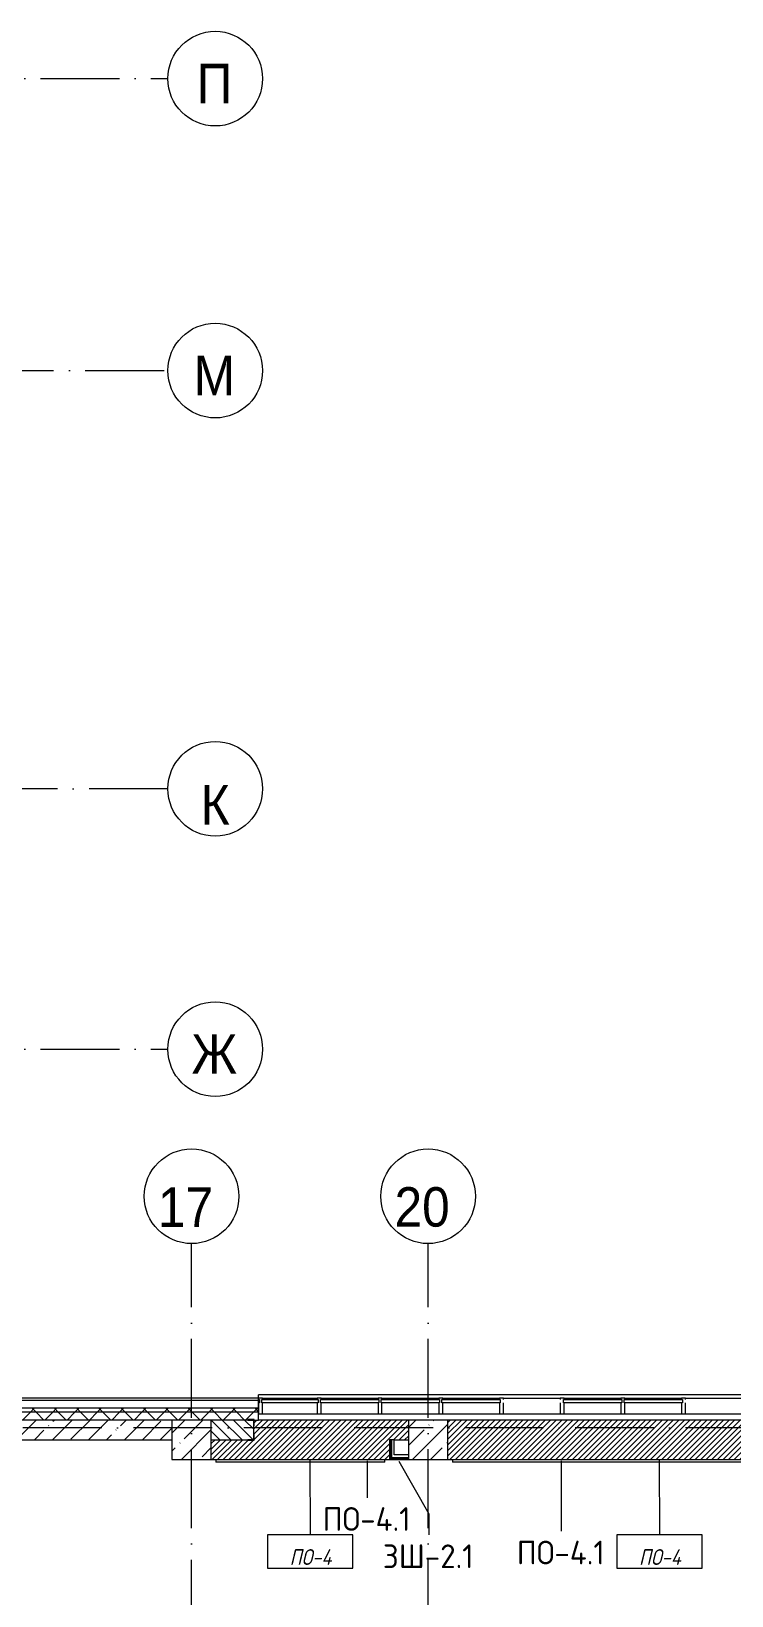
# Model space of a CAD drawing. Header units: millimetres. Extents: x -6467 to 106027, y -7090 to 195095.
# Drawn here: x 24017 to 32900, y 7255 to 27081 of the extents above; entities that cross this region are included whole.
import ezdxf

# ---------------------------------------------------------------- set-up
doc = ezdxf.new("R2010")
doc.units = ezdxf.units.MM
doc.linetypes.add('50_200_ШТРИХ_1Т_ш5_п1_п1_', pattern=[1400, 1000, -200, 0, -200])
for name, color, linetype, lineweight in [('A-FLOR', 7, 'Continuous', 9), ('A-FLOR-IDEN', 7, 'Continuous', 9), ('A-GLAZ', 7, 'Continuous', 5), ('A-GLAZ-CWMG', 7, 'Continuous', 9), ('A-GLAZ-CWMG-1', 7, 'Continuous', 20), ('A-WALL', 7, 'Continuous', 5), ('A-WALL-FNSH-1', 7, 'Continuous', 5), ('A-WALL-IDEN', 7, 'Continuous', 9), ('I-WALL', 7, 'Continuous', 5), ('S-COLS', 7, 'Continuous', 9), ('S-COLS-1', 7, 'Continuous', 5)]:
    doc.layers.add(name, color=color, linetype=linetype, lineweight=lineweight)
for name, color, linetype, lineweight, true_color in [('A-FLOR-PATT-1', 7, 'Continuous', 5, 0xd61c12), ('A-GENM-1', 7, 'Continuous', 9, 0xaaaaaa), ('A-GENM-2', 7, 'Continuous', 20, 0xaaaaaa), ('A-WALL-1', 7, 'Continuous', 5, 0x77b143), ('Оси-1', 7, 'Continuous', 20, 0xaaaaaa), ('Оси-2', 7, 'Continuous', 9, 0xaaaaaa), ('Оси-3', 7, '50_200_ШТРИХ_1Т_ш5_п1_п1_', 9, 0xaaaaaa)]:
    doc.layers.add(name, color=color, linetype=linetype, lineweight=lineweight, true_color=true_color)
doc.styles.add('Arial', font='arial.ttf', dxfattribs={"width": 0.9, "height": 500})
doc.styles.add('GOST Common', font='', dxfattribs={"height": 300})
doc.styles.add('GOST Common_I', font='', dxfattribs={"width": 0.9, "height": 200})
doc.styles.get('GOST Common').set_extended_font_data('GOST Common')
doc.styles.get('GOST Common_I').set_extended_font_data('GOST Common', italic=True)
pattern_1 = [(45, (0, 0), (-141.42136, 141.42136), []), (135, (0, 0), (-141.42136, -141.42136), [])]

# ---------------------------------------------------------------- blocks, each defined once
blk = doc.blocks.new('Прямоугольный импост - Импост структурный с накладкой - 180мм-22881069-АИ_План этажа Радиаторы_2')
at = {"layer": 'A-GLAZ-CWMG-1'}
for p, q in [((-50, 0), (-50, 17)), ((-50, 17), (0, 17)), ((-40, 0), (-50, 0)), ((-40, -40), (-40, 0)), ((0, 0), (-10, 0)), ((-10, 0), (-10, -40)), ((0, 17), (0, 0)), ((-50, -180), (-50, -40)), ((-50, -40), (-40, -40)), ((0, -180), (-50, -180)), ((-10, -40), (0, -40)), ((0, -40), (0, -180))]:
    blk.add_line(p, q, dxfattribs=at)
blk = doc.blocks.new('Прямоугольный импост - Импост структурный с накладкой - 180мм-V238-АИ_План этажа Радиаторы_2')
at = {"layer": 'A-GLAZ-CWMG'}
for p, q in [((32315, 9758), (33035, 9758)), ((32315, 9561), (33035, 9561))]:
    blk.add_line(p, q, dxfattribs=at)
blk = doc.blocks.new('Прямоугольный импост - Импост структурный с накладкой - 180мм-22706414-АИ_План этажа Радиаторы_2')
at = {"layer": 'A-GLAZ-CWMG'}
for p, q in [((33085, 9758), (33805, 9758)), ((33085, 9741), (33805, 9741)), ((33085, 9561), (33805, 9561))]:
    blk.add_line(p, q, dxfattribs=at)
blk = doc.blocks.new('Прямоугольный импост - Импост структурный с накладкой - 180мм-22437100-АИ_План этажа Радиаторы_2')
at = {"layer": 'A-GLAZ-CWMG-1'}
for p, q in [((-25, 0), (-25, 17)), ((-25, 17), (25, 17)), ((25, 0), (15, 0)), ((15, 0), (15, -40)), ((25, 17), (25, 0)), ((-25, -180), (-25, -40)), ((25, -180), (-25, -180)), ((15, -40), (25, -40)), ((25, -40), (25, -180))]:
    blk.add_line(p, q, dxfattribs=at)
blk = doc.blocks.new('Прямоугольный импост - Импост структурный с накладкой - 180мм-22873265-АИ_План этажа Радиаторы_2')
at = {"layer": 'A-GLAZ-CWMG-1'}
for p, q in [((-25, 0), (-25, 17)), ((-25, 17), (25, 17)), ((-15, 0), (-25, 0)), ((-15, -40), (-15, 0)), ((25, 0), (15, 0)), ((15, 0), (15, -40)), ((25, 17), (25, 0)), ((-25, -180), (-25, -40)), ((-25, -40), (-15, -40)), ((25, -180), (-25, -180)), ((15, -40), (25, -40)), ((25, -40), (25, -180))]:
    blk.add_line(p, q, dxfattribs=at)
blk = doc.blocks.new('Прямоугольный импост - Импост структурный с накладкой - 180мм-V237-АИ_План этажа Радиаторы_2')
at = {"layer": 'A-GLAZ-CWMG-1'}
for p, q in [((-25, 0), (-25, 17)), ((-25, 17), (25, 17)), ((-15, 0), (-25, 0)), ((-15, -40), (-15, 0)), ((25, 17), (25, 0)), ((-25, -180), (-25, -40)), ((-25, -40), (-15, -40)), ((25, -180), (-25, -180)), ((25, -40), (25, -180))]:
    blk.add_line(p, q, dxfattribs=at)
blk = doc.blocks.new('Прямоугольный импост - Импост структурный с накладкой - 180мм-V239-АИ_План этажа Радиаторы_2')
at = {"layer": 'A-GLAZ-CWMG-1'}
for p, q in [((-25, 0), (-25, 17)), ((-25, 17), (25, 17)), ((-15, 0), (-25, 0)), ((-15, -40), (-15, 0)), ((25, 0), (15, 0)), ((15, 0), (15, -40)), ((25, 17), (25, 0)), ((-25, -180), (-25, -40)), ((-25, -40), (-15, -40)), ((25, -180), (-25, -180)), ((15, -40), (25, -40)), ((25, -40), (25, -180))]:
    blk.add_line(p, q, dxfattribs=at)
blk = doc.blocks.new('Прямоугольный импост - Импост структурный с накладкой - 180мм-22706413-АИ_План этажа Радиаторы_2')
at = {"layer": 'A-GLAZ-CWMG'}
for p, q in [((33855, 9758), (34550, 9758)), ((33855, 9741), (34550, 9741)), ((33855, 9561), (34550, 9561))]:
    blk.add_line(p, q, dxfattribs=at)
blk = doc.blocks.new('BSC_Колонна _Прямоугольная - 500х500-V267-АИ_План этажа Радиаторы_2')
at = {"layer": 'S-COLS-1'}
h = blk.add_hatch(dxfattribs=at)
h.set_pattern_fill('FP_163', color=256, style=0, pattern_type=2)
h.set_pattern_definition([(45, (-29050, -9231.04), (-228.0985, 228.0985), []), (45, (-28821.9, -9231.04), (-228.0985, 228.0985), [403.225, -80.645, 6.706, -73.939])])
h.paths.add_polyline_path([(-250, -250), (250, -250), (250, 250), (-250, 250)])
for p, q in [((250, 250), (-250, 250)), ((-250, 250), (-250, -250)), ((250, -250), (250, 250)), ((-250, -250), (250, -250))]:
    blk.add_line(p, q, dxfattribs=at)
blk = doc.blocks.new('BSC_Колонна _Прямоугольная - 500х500-V268-АИ_План этажа Радиаторы_2')
at = {"layer": 'S-COLS-1'}
h = blk.add_hatch(dxfattribs=at)
h.set_pattern_fill('FP_164', color=256, style=0, pattern_type=2)
h.set_pattern_definition([(45, (-26050, -9231.04), (-228.0985, 228.0985), []), (45, (-25821.9, -9231.04), (-228.0985, 228.0985), [403.225, -80.645, 6.706, -73.939])])
h.paths.add_polyline_path([(-250, -250), (250, -250), (250, 250), (-250, 250)])
for p, q in [((250, 250), (-250, 250)), ((-250, 250), (-250, -250)), ((250, -250), (250, 250)), ((-250, -250), (250, -250))]:
    blk.add_line(p, q, dxfattribs=at)
blk = doc.blocks.new('Фахверк _газобетон торцы_383 - Фахверк _газобетон торцы_-25575564-АИ_План этажа Радиаторы_2')
at = {"layer": 'A-GENM-2'}
for p, q in [((89406, 11135), (89325, 11135)), ((89325, 11135), (89325, 11129)), ((89325, 11129), (89400, 11129)), ((89400, 11129), (89400, 11054)), ((89406, 11054), (89406, 11135)), ((89400, 11054), (89406, 11054)), ((89400, 10954), (89400, 10879)), ((89406, 10954), (89400, 10954)), ((89406, 10873), (89406, 10954)), ((89400, 10879), (89325, 10879)), ((89325, 10879), (89325, 10873)), ((89325, 10873), (89406, 10873))]:
    blk.add_line(p, q, dxfattribs=at)
blk = doc.blocks.new('Отлив_СКБ - Отлив витража-25813397-АИ_План этажа Радиаторы_2')
at = {"layer": 'A-GLAZ'}
for p, q in [((0, 57), (0, 100)), ((7700, 100), (0, 100)), ((0, 2), (10, 2)), ((40, 2), (755, 2)), ((785, 2), (1525, 2)), ((1555, 2), (2295, 2)), ((2325, 2), (3065, 2)), ((3865, 2), (4605, 2)), ((4635, 2), (5375, 2)), ((6175, 2), (6915, 2)), ((6945, 2), (7660, 2)), ((7690, 2), (7700, 2)), ((7700, 100), (7700, 57)), ((745, 0), (50, 0)), ((1515, 0), (795, 0)), ((2285, 0), (1565, 0)), ((3055, 0), (2335, 0)), ((4595, 0), (3875, 0)), ((5365, 0), (4645, 0)), ((6905, 0), (6185, 0)), ((7650, 0), (6955, 0))]:
    blk.add_line(p, q, dxfattribs=at)
blk = doc.blocks.new('Ось сетки - Круг_Ø6_00__ISO-2_5_0_9K_-17386508-АИ_План этажа Радиаторы_2')
at = {"layer": 'Оси-1'}
blk.add_circle((0, 0), 3, dxfattribs=at)
blk = doc.blocks.new('AAR_СКБ_Марка_Перекрытия_1 мм - Марка пола-27961726-АИ_План этажа Радиаторы_2')
at = {"layer": 'A-FLOR-IDEN'}
for p, q in [((2.723, 2.101), (-2.69, 2.101)), ((-2.69, 2.101), (-2.69, 0)), ((2.723, 0), (2.723, 2.101)), ((-2.69, 0), (2.723, 0))]:
    blk.add_line(p, q, dxfattribs=at)

msp = doc.modelspace()

# ---------------------------------------------------------------- hatches: boundary and pattern name
at = {"layer": 'A-FLOR-PATT-1'}
h = msp.add_hatch(dxfattribs=at)
h.set_pattern_fill('FP_285', color=256, style=0, pattern_type=2)
h.set_pattern_definition([(45, (27550, 9231.04), (-35.3553, 35.3553), [])])
h.paths.add_polyline_path([(26846, 8981), (28560, 8981), (28560, 9231), (28800, 9231), (28800, 9481), (26846, 9480), (26846, 9406), (26840, 9406), (26840, 9306), (26846, 9306), (26846, 9225), (26765, 9225), (26765, 9231), (26300, 9231), (26300, 8981), (26840, 8981)])
h = msp.add_hatch(dxfattribs=at)
h.set_pattern_fill('FP_286', color=256, style=0, pattern_type=2)
h.set_pattern_definition([(45, (32050, 9231.04), (-35.3553, 35.3553), [])])
h.paths.add_polyline_path([(34387, 8981), (34628, 8981), (34628, 9231), (34654, 9231), (34654, 9306), (34660, 9306), (34660, 9406), (34654, 9406), (34653, 9481), (29300, 9481), (29300, 8981), (32726, 8981)])
at = {"layer": 'A-WALL'}
h = msp.add_hatch(dxfattribs=at)
h.set_pattern_fill('FP_125', color=256, style=0, pattern_type=2)
h.set_pattern_definition(pattern_1)
h.paths.add_polyline_path([(71900, 9481), (74500, 9481), (74500, 9581), (67906, 9581), (67906, 9481), (71850, 9481)])
h.paths.add_polyline_path([(66206, 9481), (66206, 9581), (64906, 9581), (64906, 9481), (65946, 9481)])
h.paths.add_polyline_path([(62624, 9481), (63206, 9481), (63206, 9581), (61916, 9581), (61916, 9481), (62350, 9481)])
h.paths.add_polyline_path([(59850, 9481), (60216, 9481), (60216, 9581), (58901, 9581), (58901, 9481), (59350, 9481)])
h.paths.add_polyline_path([(55901, 9481), (57201, 9481), (57201, 9581), (55901, 9581), (55901, 9543)])
h.paths.add_polyline_path([(53850, 9481), (54201, 9481), (54201, 9581), (52906, 9581), (52906, 9481), (53489, 9481)])
h.paths.add_polyline_path([(50997, 9481), (51206, 9481), (51206, 9581), (49906, 9581), (49906, 9481), (50850, 9481)])
h.paths.add_polyline_path([(46906, 9481), (48206, 9481), (48206, 9581), (46906, 9581), (46906, 9543)])
h.paths.add_polyline_path([(45206, 9481), (45206, 9581), (43906, 9581), (43906, 9481), (44353, 9481)])
h.paths.add_polyline_path([(41850, 9481), (42206, 9481), (42206, 9581), (40906, 9581), (40906, 9481), (41350, 9481)])
h.paths.add_polyline_path([(37600, 9481), (39206, 9481), (39206, 9581), (37600, 9581), (37600, 9543)])
h.paths.add_polyline_path([(35218, 9481), (35900, 9481), (35900, 9581), (34600, 9581), (34600, 9481), (34800, 9481)])
h.paths.add_polyline_path([(26900, 9481), (26900, 9581), (23650, 9581), (23650, 9481), (26300, 9481)])
h = msp.add_hatch(dxfattribs=at)
h.set_pattern_fill('FP_125', color=256, style=0, pattern_type=2)
h.set_pattern_definition(pattern_1)
h.paths.add_polyline_path([(74251, 9581), (74400, 9581), (74400, 9631), (67906, 9631), (67906, 9581), (72590, 9581)])
h.paths.add_polyline_path([(66206, 9581), (66206, 9631), (64906, 9631), (64906, 9581), (65946, 9581)])
h.paths.add_polyline_path([(58901, 9581), (60216, 9581), (60216, 9631), (58901, 9631)])
h.paths.add_polyline_path([(63206, 9581), (63206, 9631), (61916, 9631), (61916, 9581), (62624, 9581)])
h.paths.add_polyline_path([(55980, 9581), (57201, 9581), (57201, 9631), (55901, 9631), (55901, 9581)])
h.paths.add_polyline_path([(54201, 9581), (54201, 9631), (52906, 9631), (52906, 9581)])
h.paths.add_polyline_path([(51206, 9581), (51206, 9631), (49906, 9631), (49906, 9581), (50997, 9581)])
h.paths.add_polyline_path([(48206, 9581), (48206, 9631), (46906, 9631), (46906, 9581), (47675, 9581)])
h.paths.add_polyline_path([(45206, 9581), (45206, 9631), (43906, 9631), (43906, 9581), (44353, 9581)])
h.paths.add_polyline_path([(37709, 9581), (39206, 9581), (39206, 9631), (37600, 9631), (37600, 9581)])
h.paths.add_polyline_path([(40906, 9581), (42206, 9581), (42206, 9631), (40906, 9631)])
h.paths.add_polyline_path([(35900, 9581), (35900, 9631), (34600, 9631), (34600, 9581)])
h.paths.add_polyline_path([(26082, 9581), (26900, 9581), (26900, 9631), (23700, 9631), (23700, 9581), (24421, 9581)])
h = msp.add_hatch(dxfattribs=at)
h.set_pattern_fill('FP_1', color=256, style=0, pattern_type=2)
h.set_pattern_definition([(45, (0, 0), (-228.0985, 228.0985), []), (45, (228.1, 0), (-228.0985, 228.0985), [403.225, -80.645, 6.706, -73.939])])
h.paths.add_polyline_path([(22760, 9231), (25800, 9231), (25800, 9481), (13200, 9481), (13200, 9231), (19438, 9231)])
h.paths.add_polyline_path([(11200, 9231), (11200, 9481), (9600, 9481), (9600, 9231), (11170, 9231)])
at = {"layer": 'A-WALL-1'}
for points in [[(28585, 9006), (28585, 9231), (28560, 9231), (28560, 9006)], [(28800, 8981), (28800, 9006), (28560, 9006), (28560, 8981)]]:
    msp.add_hatch(color=256, dxfattribs=at).paths.add_polyline_path(points)
at = {"layer": 'I-WALL'}
h = msp.add_hatch(dxfattribs=at)
h.set_pattern_fill('FP_2', color=256, style=0, pattern_type=2)
h.set_pattern_definition([(135, (0, 0), (-70.71068, -70.71068), [])])
h.paths.add_polyline_path([(71350, 9231), (71350, 9481), (68850, 9481), (68850, 9231), (69268, 9231)])
h.paths.add_polyline_path([(64966, 9231), (66146, 9231), (66146, 9481), (64966, 9481)])
h.paths.add_polyline_path([(67966, 9231), (68135, 9231), (68135, 9481), (67966, 9481)])
h.paths.add_polyline_path([(68170, 9231), (68350, 9231), (68350, 9481), (68170, 9481)])
h.paths.add_polyline_path([(60156, 9231), (60156, 9481), (59850, 9481), (59850, 9231)])
h.paths.add_polyline_path([(61976, 9231), (62195, 9231), (62195, 9481), (61976, 9481)])
h.paths.add_polyline_path([(62350, 9231), (62350, 9481), (62230, 9481), (62230, 9231)])
h.paths.add_polyline_path([(62850, 9231), (63146, 9231), (63146, 9481), (62850, 9481), (62850, 9400)])
h.paths.add_polyline_path([(59350, 9231), (59350, 9481), (59210, 9481), (59210, 9231), (59302, 9231)])
h.paths.add_polyline_path([(59175, 9231), (59175, 9481), (58961, 9481), (58961, 9231), (59150, 9231)])
h.paths.add_polyline_path([(55980, 9231), (57141, 9231), (57141, 9481), (55961, 9481), (55961, 9231)])
h.paths.add_polyline_path([(54141, 9231), (54141, 9481), (53850, 9481), (53850, 9231)])
h.paths.add_polyline_path([(50850, 9231), (51146, 9231), (51146, 9481), (50850, 9481), (50850, 9399)])
h.paths.add_polyline_path([(53190, 9231), (53350, 9231), (53350, 9481), (53190, 9481)])
h.paths.add_polyline_path([(50350, 9231), (50350, 9481), (50238, 9481), (50238, 9231)])
h.paths.add_polyline_path([(50203, 9231), (50203, 9481), (49966, 9481), (49966, 9231), (50178, 9231)])
h.paths.add_polyline_path([(53155, 9231), (53155, 9481), (52966, 9481), (52966, 9231), (53130, 9231)])
h.paths.add_polyline_path([(48146, 9231), (48146, 9481), (46966, 9481), (46966, 9231), (47675, 9231)])
h.paths.add_polyline_path([(44353, 9231), (45146, 9231), (45146, 9481), (44230, 9481), (44230, 9231)])
h.paths.add_polyline_path([(44195, 9231), (44195, 9481), (43966, 9481), (43966, 9231), (44170, 9231)])
h.paths.add_polyline_path([(41862, 9231), (42146, 9231), (42146, 9481), (41850, 9481), (41850, 9231)])
h.paths.add_polyline_path([(41031, 9231), (41175, 9231), (41175, 9481), (40966, 9481), (40966, 9231)])
h.paths.add_polyline_path([(39146, 9231), (39146, 9481), (38850, 9481), (38850, 9231), (38955, 9231)])
h.paths.add_polyline_path([(41210, 9231), (41350, 9231), (41350, 9481), (41210, 9481)])
h.paths.add_polyline_path([(37680, 9231), (37800, 9231), (37800, 9481), (37680, 9481)])
h.paths.add_polyline_path([(35300, 9231), (35840, 9231), (35840, 9481), (35300, 9481), (35300, 9364)])
h.paths.add_polyline_path([(38300, 9231), (38350, 9231), (38350, 9481), (38300, 9481)])
h.paths.add_polyline_path([(34800, 9231), (34800, 9481), (34688, 9481), (34688, 9231)])
h.paths.add_polyline_path([(26300, 9231), (26840, 9231), (26840, 9481), (26300, 9481)])

# ---------------------------------------------------------------- linework, layer by layer
at = {"layer": 'A-FLOR'}
for p, q in [((28800, 9481), (26900, 9481)), ((34600, 9481), (29300, 9481)), ((28620, 9231), (28800, 9231)), ((26300, 8981), (28560, 8981)), ((29300, 8981), (34628, 8981))]:
    msp.add_line(p, q, dxfattribs=at)
at = {"layer": 'A-FLOR-IDEN'}
for p, q in [((27550, 8981), (27553, 8026)), ((31980, 8981), (31983, 8026))]:
    msp.add_line(p, q, dxfattribs=at)
at = {"layer": 'A-WALL'}
for p, q in [((26900, 9731), (23800, 9731)), ((26900, 9581), (23650, 9581)), ((26900, 9631), (23700, 9631)), ((25800, 9481), (13230, 9481)), ((26840, 9481), (26300, 9481)), ((26840, 9231), (26840, 9481)), ((13230, 9231), (25800, 9231)), ((26300, 9231), (26840, 9231)), ((28620, 9231), (28585, 9231)), ((28585, 9231), (28585, 9006)), ((28620, 9041), (28620, 9231)), ((26360, 8981), (26360, 8946)), ((28500, 8946), (26360, 8946)), ((28500, 8946), (28500, 8981)), ((28585, 9006), (28800, 9006)), ((28800, 9041), (28620, 9041)), ((29360, 8981), (29360, 8946)), ((34568, 8946), (29360, 8946))]:
    msp.add_line(p, q, dxfattribs=at)
at = {"layer": 'A-WALL-FNSH-1'}
for p, q in [((26900, 9758), (23827, 9758)), ((26900, 9481), (26900, 9758)), ((26840, 9481), (26900, 9481)), ((28585, 9231), (28560, 9231)), ((28560, 9231), (28560, 8981)), ((28560, 8981), (28800, 8981))]:
    msp.add_line(p, q, dxfattribs=at)
at = {"layer": 'A-WALL-IDEN'}
for p, q in [((28276, 8964), (28276, 8497)), ((28680, 8959), (29057, 8292)), ((30739, 8964), (30739, 8072)), ((29057, 8292), (29057, 8026))]:
    msp.add_line(p, q, dxfattribs=at)
at = {"layer": 'Оси-3'}
for p, q in [((-5267, 26481), (25750, 26481)), ((7900, 22781), (25750, 22781)), ((25750, 17481), (-5267, 17481)), ((-5267, 14181), (25750, 14181)), ((26050, -5890), (26050, 11717)), ((29050, -5890), (29050, 11717)), ((104718, 9381), (-5267, 9381))]:
    msp.add_line(p, q, dxfattribs=at)

# ---------------------------------------------------------------- block references
at = {"layer": 'A-FLOR-IDEN', "xscale": 199.9999999999999, "yscale": 199.9999999999999, "zscale": 199.9999999999999}
for p in [(27550, 7605), (31980, 7605)]:
    msp.add_blockref('AAR_СКБ_Марка_Перекрытия_1 мм - Марка пола-27961726-АИ_План этажа Радиаторы_2', p, dxfattribs=at)
at = {"layer": 'A-GENM-1'}
msp.add_blockref('Фахверк _газобетон торцы_383 - Фахверк _газобетон торцы_-25575564-АИ_План этажа Радиаторы_2', (-62560, -1648), dxfattribs=at)
at = {"layer": 'A-GLAZ'}
msp.add_blockref('Отлив_СКБ - Отлив витража-25813397-АИ_План этажа Радиаторы_2', (26900, 9701), dxfattribs=at)
at = {"layer": 'A-GLAZ-CWMG', "extrusion": (0, 0, -1)}
for name, p in [('Прямоугольный импост - Импост структурный с накладкой - 180мм-22881069-АИ_План этажа Радиаторы_2', (-26900, 9741)), ('Прямоугольный импост - Импост структурный с накладкой - 180мм-V239-АИ_План этажа Радиаторы_2', (-27670, 9741)), ('Прямоугольный импост - Импост структурный с накладкой - 180мм-V239-АИ_План этажа Радиаторы_2', (-28440, 9741)), ('Прямоугольный импост - Импост структурный с накладкой - 180мм-22873265-АИ_План этажа Радиаторы_2', (-29210, 9741)), ('Прямоугольный импост - Импост структурный с накладкой - 180мм-22437100-АИ_План этажа Радиаторы_2', (-29980, 9741)), ('Прямоугольный импост - Импост структурный с накладкой - 180мм-V237-АИ_План этажа Радиаторы_2', (-30750, 9741)), ('Прямоугольный импост - Импост структурный с накладкой - 180мм-22873265-АИ_План этажа Радиаторы_2', (-31520, 9741)), ('Прямоугольный импост - Импост структурный с накладкой - 180мм-22437100-АИ_План этажа Радиаторы_2', (-32290, 9741))]:
    msp.add_blockref(name, p, dxfattribs=at)
at = {"layer": 'A-GLAZ-CWMG'}
for name, p in [('Прямоугольный импост - Импост структурный с накладкой - 180мм-22706413-АИ_План этажа Радиаторы_2', (-6905, 0)), ('Прямоугольный импост - Импост структурный с накладкой - 180мм-22706414-АИ_План этажа Радиаторы_2', (-5390, 0)), ('Прямоугольный импост - Импост структурный с накладкой - 180мм-22706414-АИ_План этажа Радиаторы_2', (-4620, 0)), ('Прямоугольный импост - Импост структурный с накладкой - 180мм-22706414-АИ_План этажа Радиаторы_2', (-3850, 0)), ('Прямоугольный импост - Импост структурный с накладкой - 180мм-V238-АИ_План этажа Радиаторы_2', (-2310, 0)), ('Прямоугольный импост - Импост структурный с накладкой - 180мм-22706414-АИ_План этажа Радиаторы_2', (-2310, 0)), ('Прямоугольный импост - Импост структурный с накладкой - 180мм-22706414-АИ_План этажа Радиаторы_2', (-1540, 0)), ('Прямоугольный импост - Импост структурный с накладкой - 180мм-V238-АИ_План этажа Радиаторы_2', (0, 0))]:
    msp.add_blockref(name, p, dxfattribs=at)
at = {"layer": 'S-COLS'}
for name, p in [('BSC_Колонна _Прямоугольная - 500х500-V268-АИ_План этажа Радиаторы_2', (26050, 9231)), ('BSC_Колонна _Прямоугольная - 500х500-V267-АИ_План этажа Радиаторы_2', (29050, 9231))]:
    msp.add_blockref(name, p, dxfattribs=at)
at = {"layer": 'Оси-1', "xscale": 199.9999999999999, "yscale": 199.9999999999999, "zscale": 199.9999999999999}
for p, rotation in [((26350, 26481), 269.9999999999996), ((26350, 22781), 269.9999999999996), ((26350, 17481), 89.9999999999998), ((26350, 14181), 269.9999999999996)]:
    msp.add_blockref('Ось сетки - Круг_Ø6_00__ISO-2_5_0_9K_-17386508-АИ_План этажа Радиаторы_2', p, dxfattribs=dict(at, rotation=rotation))
for p in [(26050, 12317), (29050, 12317)]:
    msp.add_blockref('Ось сетки - Круг_Ø6_00__ISO-2_5_0_9K_-17386508-АИ_План этажа Радиаторы_2', p, dxfattribs=at)

# ---------------------------------------------------------------- texts
at = {"layer": 'A-FLOR-IDEN', "char_height": 200, "width": 572.4, "attachment_point": 5, "line_spacing_factor": 1.022766, "style": 'GOST Common_I'}
for insert in [(27560, 7745), (31990, 7745)]:
    msp.add_mtext('\\pxqc,t0.9,1.8,2.7,3.6,4.5,5.4,6.3,7.2,8.1,9,9.9,10.8,11.7,12.6,13.5,14.4,15.3,16.2,17.1,18,18.9,19.8,20.7,21.6,22.5,23.4,24.3,25.2,26.1,27,27.9,28.8;{ПО-4}', dxfattribs=dict(at, insert=insert))
at = {"layer": 'A-WALL-IDEN', "char_height": 300, "attachment_point": 2, "line_spacing_factor": 1.022766, "style": 'GOST Common'}
for s, insert, width in [('\\pxqc,t0.26667,0.53333,0.8,1.06667,1.33333,1.6,1.86667,2.13333,2.4,2.66667,2.93333,3.2,3.46667,3.73333,4,4.26667,4.53333,4.8,5.06667,5.33333,5.6,5.86667,6.13333,6.4,6.66667,6.93333,7.2,7.46667,7.73333,8,8.26667,8.53333;{ПО-4.1}', (28269, 8377), 1178), ('\\pxqc,t0.26667,0.53333,0.8,1.06667,1.33333,1.6,1.86667,2.13333,2.4,2.66667,2.93333,3.2,3.46667,3.73333,4,4.26667,4.53333,4.8,5.06667,5.33333,5.6,5.86667,6.13333,6.4,6.66667,6.93333,7.2,7.46667,7.73333,8,8.26667,8.53333;{ПО-4.1}', (30732, 7952), 1178), ('\\pxqc,t0.26667,0.53333,0.8,1.06667,1.33333,1.6,1.86667,2.13333,2.4,2.66667,2.93333,3.2,3.46667,3.73333,4,4.26667,4.53333,4.8,5.06667,5.33333,5.6,5.86667,6.13333,6.4,6.66667,6.93333,7.2,7.46667,7.73333,8,8.26667,8.53333;{ЗШ-2.1}', (29051, 7905), 1190)]:
    msp.add_mtext(s, dxfattribs=dict(at, insert=insert, width=width))
at = {"layer": 'Оси-2', "char_height": 500, "attachment_point": 5, "line_spacing_factor": 0.936439, "style": 'Arial'}
for s, insert, width in [('\\pxqc,t4.572,9.144,13.716,18.288,22.86,27.432,32.004,36.576,41.148,45.72,50.292,54.864,59.436,64.008,68.58,73.152,77.724,82.296,86.868,91.44,96.012,100.584,105.156,109.728,114.3,118.872,123.444,128.016,132.588,137.16,141.732,146.304;{П}', (26339, 26419), 464.4), ('\\pxqc,t4.572,9.144,13.716,18.288,22.86,27.432,32.004,36.576,41.148,45.72,50.292,54.864,59.436,64.008,68.58,73.152,77.724,82.296,86.868,91.44,96.012,100.584,105.156,109.728,114.3,118.872,123.444,128.016,132.588,137.16,141.732,146.304;{М}', (26339, 22719), 523.8), ('\\pxqc,t4.572,9.144,13.716,18.288,22.86,27.432,32.004,36.576,41.148,45.72,50.292,54.864,59.436,64.008,68.58,73.152,77.724,82.296,86.868,91.44,96.012,100.584,105.156,109.728,114.3,118.872,123.444,128.016,132.588,137.16,141.732,146.304;{К}', (26349, 17278), 381.6), ('\\pxqc,t4.572,9.144,13.716,18.288,22.86,27.432,32.004,36.576,41.148,45.72,50.292,54.864,59.436,64.008,68.58,73.152,77.724,82.296,86.868,91.44,96.012,100.584,105.156,109.728,114.3,118.872,123.444,128.016,132.588,137.16,141.732,146.304;{Ж}', (26339, 14119), 595.8), ('\\pxqc,t4.572,9.144,13.716,18.288,22.86,27.432,32.004,36.576,41.148,45.72,50.292,54.864,59.436,64.008,68.58,73.152,77.724,82.296,86.868,91.44,96.012,100.584,105.156,109.728,114.3,118.872,123.444,128.016,132.588,137.16,141.732,146.304;{17}', (25974, 12179), 702), ('\\pxqc,t4.572,9.144,13.716,18.288,22.86,27.432,32.004,36.576,41.148,45.72,50.292,54.864,59.436,64.008,68.58,73.152,77.724,82.296,86.868,91.44,96.012,100.584,105.156,109.728,114.3,118.872,123.444,128.016,132.588,137.16,141.732,146.304;{20}', (28974, 12179), 702)]:
    msp.add_mtext(s, dxfattribs=dict(at, insert=insert, width=width))

doc.saveas('drawing.dxf')
